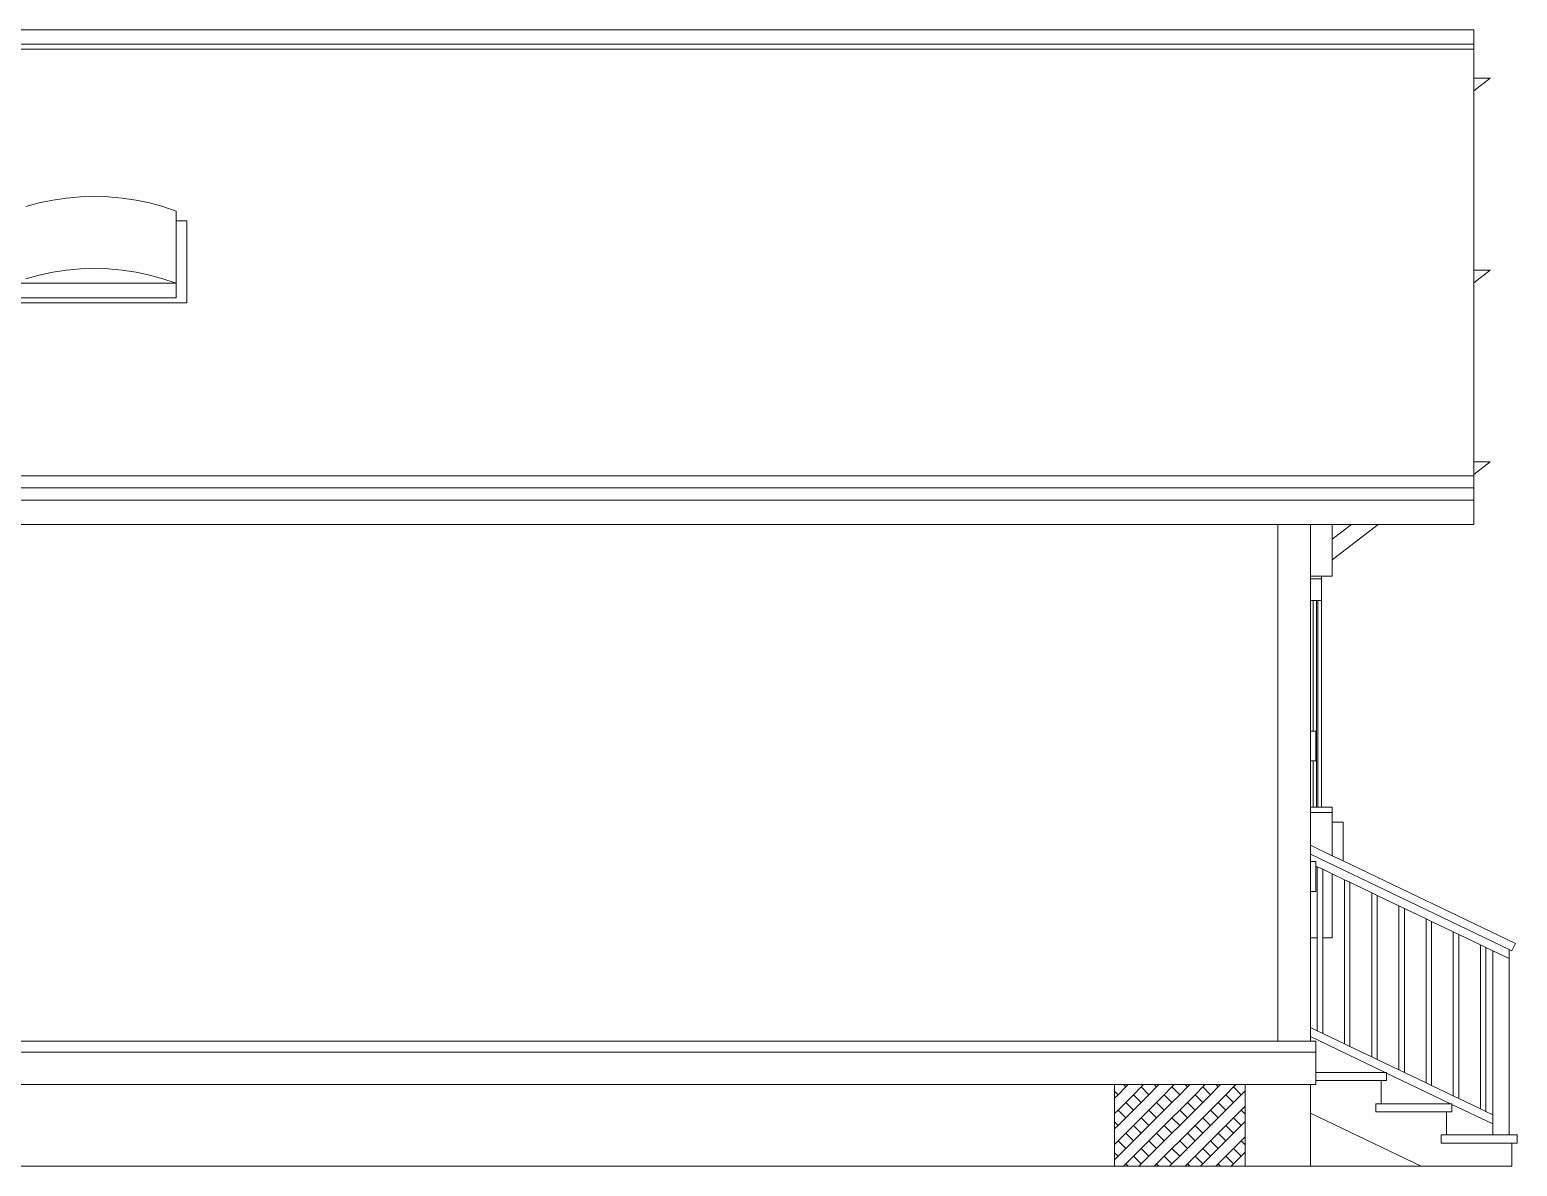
# Model space of a CAD drawing. Header units: inches. Extents: x 984 to 3187, y 1076 to 1711.
# Drawn here: x 2902.2 to 3175.6, y 1495.5 to 1704.5 of the extents above; entities that cross this region are included whole.
import ezdxf

# ---------------------------------------------------------------- set-up
doc = ezdxf.new("R2010")
doc.units = ezdxf.units.IN
doc.header["$MEASUREMENT"] = 0
doc.layers.add('inne_gulv', color=252, linetype='Continuous', lineweight=9)

# ---------------------------------------------------------------- blocks, each defined once
blk = doc.blocks.new('Modern Bungalow rs')
for p, q in [((296, 104.46), (-224, 104.46)), ((296, 101.81), (296, 104.46)), ((-224, 101.81), (296, 101.81)), ((296, 100.92), (296, 101.81)), ((-224, 100.92), (296, 100.92)), ((296, 95.54), (296, 100.92)), ((296, 93.22), (299, 95.54)), ((299, 95.54), (296, 95.54)), ((296, 93.22), (296, 95.54)), ((296, 60.28), (296, 93.22)), ((39.94, 73.75), (42.5, 73.83)), ((42.5, 73.83), (45.06, 73.75)), ((29.9, 71.95), (32.35, 72.62)), ((32.35, 72.62), (34.85, 73.15)), ((34.85, 73.15), (37.38, 73.52)), ((37.38, 73.52), (39.94, 73.75)), ((45.06, 73.75), (47.62, 73.52)), ((47.62, 73.52), (50.15, 73.15)), ((50.15, 73.15), (52.65, 72.62)), ((52.65, 72.62), (55.1, 71.95)), ((55.1, 71.95), (57.5, 71.14)), ((57.5, 69.33), (57.5, 71.14)), ((59.5, 69.33), (57.5, 69.33)), ((57.5, 69.33), (57.5, 57.87)), ((59.5, 54.29), (59.5, 69.33)), ((34.85, 59.88), (37.38, 60.25)), ((37.38, 60.25), (39.94, 60.48)), ((39.94, 60.48), (42.5, 60.56)), ((42.5, 60.56), (45.06, 60.48)), ((45.06, 60.48), (47.62, 60.25)), ((47.62, 60.25), (50.15, 59.88)), ((299, 60.28), (296, 60.28)), ((296, 57.96), (299, 60.28)), ((296, 60.28), (296, 57.96)), ((27.5, 57.87), (57.5, 57.87)), ((29.9, 58.68), (32.35, 59.35)), ((32.35, 59.35), (34.85, 59.88)), ((50.15, 59.88), (52.65, 59.35)), ((52.65, 59.35), (55.1, 58.68)), ((55.1, 58.68), (57.5, 57.87)), ((57.5, 55.18), (57.5, 57.87)), ((296, 25.02), (296, 57.96)), ((27.5, 55.18), (57.5, 55.18)), ((25.5, 54.29), (59.5, 54.29)), ((299, 25.02), (296, 25.02)), ((296, 22.7), (299, 25.02)), ((296, 25.02), (296, 22.7)), ((296, 22.46), (-275.53, 22.46)), ((296, 22.46), (296, 22.7)), ((296, 20.23), (296, 22.46)), ((-286.28, 20.23), (296, 20.23)), ((296, 18), (296, 20.23)), ((296, 18), (-286.28, 18)), ((296, 13.54), (296, 18)), ((-260, 13.54), (260, 13.54)), ((260, -81.46), (260, 13.54)), ((260, 13.54), (266, 13.54)), ((266, 13.54), (266, 4.02)), ((266, 13.54), (270, 13.54)), ((270, 10.81), (270, 13.54)), ((270, 10.81), (273.53, 13.54)), ((278.44, 13.54), (270, 7.02)), ((270, 13.54), (273.53, 13.54)), ((273.53, 13.54), (278.44, 13.54)), ((278.44, 13.54), (296, 13.54)), ((270, 7.02), (270, 10.81)), ((270, 4.02), (270, 7.02)), ((266, 3.54), (266, 4.02)), ((266, 4.02), (268, 4.02)), ((266, 3.54), (268, 3.54)), ((266, -0.46), (266, 3.54)), ((268, 4.02), (270, 4.02)), ((268, 3.54), (268, 4.02)), ((268, 3.54), (268, -0.46)), ((266, -24.46), (266, -0.46)), ((266, -0.46), (266.5, -0.46)), ((266.5, -24.46), (266.5, -0.46)), ((266.5, -0.46), (267.08, -0.46)), ((267.08, -38.46), (267.08, -0.46)), ((267.08, -0.46), (267.35, -0.46)), ((267.35, -38.46), (267.35, -0.46)), ((267.35, -0.46), (268, -0.46)), ((268, -38.46), (268, -0.46)), ((266, -24.46), (266.5, -24.46)), ((266, -29.96), (266, -24.46)), ((266.5, -24.46), (267, -24.46)), ((267, -24.46), (267, -29.96)), ((266, -38.46), (266, -29.96)), ((266, -29.96), (266.5, -29.96)), ((266.5, -38.46), (266.5, -29.96)), ((266.5, -29.96), (267, -29.96)), ((266, -38.46), (266.5, -38.46)), ((266, -39.46), (266, -38.46)), ((266, -39.46), (270, -39.46)), ((266, -45.46), (266, -39.46)), ((266.5, -38.46), (267.08, -38.46)), ((267.08, -38.46), (267.35, -38.46)), ((267.35, -38.46), (268, -38.46)), ((268, -38.46), (270, -38.46)), ((270, -38.46), (270, -39.46)), ((270, -41.21), (270, -39.46)), ((270, -41.21), (272, -41.21)), ((270, -41.21), (270, -47.38)), ((272, -41.21), (272, -48.33)), ((270, -47.38), (266, -45.46)), ((266, -47.12), (266, -45.46)), ((266, -47.12), (302.5, -64.61)), ((266, -48.46), (266, -47.12)), ((266, -48.46), (267, -48.46)), ((266, -53.96), (266, -48.46)), ((267, -48.46), (267, -49.27)), ((272, -48.33), (270, -47.38)), ((303.65, -63.5), (272, -48.33)), ((267, -49.27), (267, -53.96)), ((267.25, -49.39), (267, -49.27)), ((267.25, -49.39), (267.25, -62.46)), ((268.25, -49.86), (267.25, -49.39)), ((268.25, -62.46), (268.25, -49.86)), ((270, -50.7), (268.25, -49.86)), ((270, -62.46), (270, -50.7)), ((272.25, -51.78), (270, -50.7)), ((272.25, -51.78), (272.25, -81.95)), ((273.25, -52.26), (272.25, -51.78)), ((266, -53.96), (267, -53.96)), ((266, -62.46), (266, -53.96)), ((273.25, -82.43), (273.25, -52.26)), ((277.25, -54.18), (273.25, -52.26)), ((277.25, -54.18), (277.25, -84.35)), ((278.25, -54.66), (277.25, -54.18)), ((278.25, -84.83), (278.25, -54.66)), ((282.25, -56.57), (278.25, -54.66)), ((282.25, -56.57), (282.25, -86.75)), ((283.25, -57.05), (282.25, -56.57)), ((283.25, -87.23), (283.25, -57.05)), ((287.25, -58.97), (283.25, -57.05)), ((287.25, -58.97), (287.25, -89.14)), ((288.25, -59.45), (287.25, -58.97)), ((288.25, -89.62), (288.25, -59.45)), ((292.25, -61.36), (288.25, -59.45)), ((266, -78.96), (266, -62.46)), ((266, -62.46), (267.25, -62.46)), ((267.25, -62.46), (267.25, -79.56)), ((268.25, -62.46), (270, -62.46)), ((268.25, -80.04), (268.25, -62.46)), ((292.25, -61.36), (292.25, -91.54)), ((293.25, -61.84), (292.25, -61.36)), ((293.25, -92.02), (293.25, -61.84)), ((297.25, -63.76), (293.25, -61.84)), ((297.25, -63.76), (297.25, -93.93)), ((298.25, -64.24), (297.25, -63.76)), ((298.25, -94.41), (298.25, -64.24)), ((299.5, -64.84), (298.25, -64.24)), ((299.5, -64.84), (302.5, -66.28)), ((299.5, -95.01), (299.5, -64.84)), ((302.5, -66.28), (302.5, -64.61)), ((302.5, -64.61), (303, -64.85)), ((303, -64.85), (303.65, -63.5)), ((302.5, -98.71), (302.5, -66.28)), ((267.25, -79.56), (266, -78.96)), ((266, -80.62), (266, -78.96)), ((-260, -81.46), (260, -81.46)), ((260, -81.46), (266, -81.46)), ((279.75, -87.21), (266, -80.62)), ((266, -81.46), (266, -80.62)), ((267, -81.46), (266, -81.46)), ((267, -81.46), (267, -83.46)), ((268.25, -80.04), (267.25, -79.56)), ((272.25, -81.95), (268.25, -80.04)), ((273.25, -82.43), (272.25, -81.95)), ((-267, -83.46), (267, -83.46)), ((267, -83.46), (267, -87.21)), ((277.25, -84.35), (273.25, -82.43)), ((278.25, -84.83), (277.25, -84.35)), ((267, -88.71), (267, -87.21)), ((279.75, -87.21), (267, -87.21)), ((282.25, -86.75), (278.25, -84.83)), ((280, -87.21), (279.75, -87.21)), ((280, -87.21), (280, -87.33)), ((291.75, -92.96), (280, -87.33)), ((280, -87.33), (280, -88.71)), ((283.25, -87.23), (282.25, -86.75)), ((287.25, -89.14), (283.25, -87.23)), ((-158, -89.46), (230, -89.46)), ((230, -89.46), (230, -90.66)), ((230, -89.46), (231.63, -89.46)), ((232.06, -89.89), (230.64, -91.3)), ((232.06, -89.89), (231.63, -89.46)), ((231.63, -89.46), (232.49, -89.46)), ((232.49, -89.46), (232.06, -89.89)), ((232.49, -89.46), (235.32, -89.46)), ((234.89, -89.89), (233.47, -91.3)), ((235.32, -89.46), (234.89, -89.89)), ((236.3, -91.3), (234.89, -89.89)), ((235.32, -89.46), (237.29, -89.46)), ((237.72, -89.89), (236.3, -91.3)), ((237.72, -89.89), (237.29, -89.46)), ((237.29, -89.46), (238.14, -89.46)), ((238.14, -89.46), (237.72, -89.89)), ((238.14, -89.46), (240.97, -89.46)), ((240.54, -89.89), (239.13, -91.3)), ((240.97, -89.46), (240.54, -89.89)), ((241.96, -91.3), (240.54, -89.89)), ((240.97, -89.46), (242.94, -89.46)), ((243.37, -89.89), (241.96, -91.3)), ((243.37, -89.89), (242.94, -89.46)), ((242.94, -89.46), (243.8, -89.46)), ((243.8, -89.46), (243.37, -89.89)), ((243.8, -89.46), (246.63, -89.46)), ((246.2, -89.89), (244.79, -91.3)), ((246.63, -89.46), (246.2, -89.89)), ((247.62, -91.3), (246.2, -89.89)), ((246.63, -89.46), (248.6, -89.46)), ((249.03, -89.89), (247.62, -91.3)), ((249.03, -89.89), (248.6, -89.46)), ((248.6, -89.46), (249.46, -89.46)), ((249.46, -89.46), (249.03, -89.89)), ((249.46, -89.46), (252.29, -89.46)), ((251.86, -89.89), (250.44, -91.3)), ((252.29, -89.46), (251.86, -89.89)), ((253.27, -91.3), (251.86, -89.89)), ((252.29, -89.46), (254, -89.46)), ((254, -89.46), (254, -90.58)), ((254, -89.46), (266, -89.46)), ((266, -94.71), (266, -89.46)), ((266, -89.46), (267, -89.46)), ((267, -89.46), (267, -88.71)), ((267, -88.71), (279, -88.71)), ((279, -92.96), (279, -88.71)), ((279, -88.71), (280, -88.71)), ((288.25, -89.62), (287.25, -89.14)), ((292.25, -91.54), (288.25, -89.62)), ((230.64, -91.3), (230, -90.66)), ((230, -90.66), (230, -91.95)), ((230.64, -91.3), (230, -91.95)), ((230, -91.95), (230, -94.78)), ((232.06, -92.72), (230.64, -94.13)), ((233.47, -91.3), (232.06, -92.72)), ((233.47, -94.13), (232.06, -92.72)), ((234.89, -92.72), (233.47, -91.3)), ((234.89, -92.72), (233.47, -94.13)), ((236.3, -91.3), (234.89, -92.72)), ((237.72, -92.72), (236.3, -94.13)), ((239.13, -91.3), (237.72, -92.72)), ((239.13, -94.13), (237.72, -92.72)), ((240.54, -92.72), (239.13, -91.3)), ((240.54, -92.72), (239.13, -94.13)), ((241.96, -91.3), (240.54, -92.72)), ((243.37, -92.72), (241.96, -94.13)), ((244.79, -91.3), (243.37, -92.72)), ((244.79, -94.13), (243.37, -92.72)), ((246.2, -92.72), (244.79, -91.3)), ((246.2, -92.72), (244.79, -94.13)), ((247.62, -91.3), (246.2, -92.72)), ((249.03, -92.72), (247.62, -94.13)), ((250.44, -91.3), (249.03, -92.72)), ((250.44, -94.13), (249.03, -92.72)), ((251.86, -92.72), (250.44, -91.3)), ((251.86, -92.72), (250.44, -94.13)), ((253.27, -91.3), (251.86, -92.72)), ((254, -90.58), (253.27, -91.3)), ((254, -90.58), (254, -93.4)), ((293.25, -92.02), (292.25, -91.54)), ((297.25, -93.93), (293.25, -92.02)), ((230.64, -94.13), (230, -94.78)), ((230, -94.78), (230, -96.32)), ((232.06, -95.55), (230.64, -94.13)), ((232.06, -95.55), (230.64, -96.96)), ((233.47, -94.13), (232.06, -95.55)), ((234.89, -95.55), (233.47, -96.96)), ((236.3, -94.13), (234.89, -95.55)), ((236.3, -96.96), (234.89, -95.55)), ((237.72, -95.55), (236.3, -94.13)), ((237.72, -95.55), (236.3, -96.96)), ((239.13, -94.13), (237.72, -95.55)), ((240.54, -95.55), (239.13, -96.96)), ((241.96, -94.13), (240.54, -95.55)), ((241.96, -96.96), (240.54, -95.55)), ((243.37, -95.55), (241.96, -94.13)), ((243.37, -95.55), (241.96, -96.96)), ((244.79, -94.13), (243.37, -95.55)), ((246.2, -95.55), (244.79, -96.96)), ((247.62, -94.13), (246.2, -95.55)), ((247.62, -96.96), (246.2, -95.55)), ((249.03, -95.55), (247.62, -94.13)), ((249.03, -95.55), (247.62, -96.96)), ((250.44, -94.13), (249.03, -95.55)), ((251.86, -95.55), (250.44, -96.96)), ((253.27, -94.13), (251.86, -95.55)), ((253.27, -96.96), (251.86, -95.55)), ((254, -93.4), (253.27, -94.13)), ((254, -94.86), (253.27, -94.13)), ((254, -93.4), (254, -94.86)), ((254, -94.86), (254, -96.23)), ((266, -104.46), (266, -94.71)), ((286.35, -104.46), (266, -94.71)), ((278, -94.46), (278, -92.96)), ((279, -92.96), (278, -92.96)), ((278, -94.46), (291, -94.46)), ((291.75, -92.96), (279, -92.96)), ((291, -94.46), (292, -94.46)), ((291, -98.71), (291, -94.46)), ((291.75, -92.96), (292, -92.96)), ((292, -93.08), (292, -92.96)), ((299.5, -96.68), (292, -93.08)), ((292, -94.46), (292, -93.08)), ((298.25, -94.41), (297.25, -93.93)), ((299.5, -95.01), (298.25, -94.41)), ((299.5, -96.68), (299.5, -95.01)), ((230.64, -96.96), (230, -96.32)), ((230, -96.32), (230, -97.6)), ((230.64, -96.96), (230, -97.6)), ((230, -97.6), (230, -100.43)), ((232.06, -98.37), (230.64, -99.79)), ((233.47, -96.96), (232.06, -98.37)), ((233.47, -99.79), (232.06, -98.37)), ((234.89, -98.37), (233.47, -96.96)), ((234.89, -98.37), (233.47, -99.79)), ((236.3, -96.96), (234.89, -98.37)), ((237.72, -98.37), (236.3, -99.79)), ((239.13, -96.96), (237.72, -98.37)), ((239.13, -99.79), (237.72, -98.37)), ((240.54, -98.37), (239.13, -96.96)), ((240.54, -98.37), (239.13, -99.79)), ((241.96, -96.96), (240.54, -98.37)), ((243.37, -98.37), (241.96, -99.79)), ((244.79, -96.96), (243.37, -98.37)), ((244.79, -99.79), (243.37, -98.37)), ((246.2, -98.37), (244.79, -96.96)), ((246.2, -98.37), (244.79, -99.79)), ((247.62, -96.96), (246.2, -98.37)), ((249.03, -98.37), (247.62, -99.79)), ((250.44, -96.96), (249.03, -98.37)), ((250.44, -99.79), (249.03, -98.37)), ((251.86, -98.37), (250.44, -96.96)), ((251.86, -98.37), (250.44, -99.79)), ((253.27, -96.96), (251.86, -98.37)), ((254, -96.23), (253.27, -96.96)), ((254, -96.23), (254, -99.06)), ((299.5, -98.71), (299.5, -96.68)), ((230.64, -99.79), (230, -100.43)), ((230, -100.43), (230, -101.97)), ((232.06, -101.2), (230.64, -99.79)), ((233.47, -99.79), (232.06, -101.2)), ((236.3, -99.79), (234.89, -101.2)), ((237.72, -101.2), (236.3, -99.79)), ((239.13, -99.79), (237.72, -101.2)), ((241.96, -99.79), (240.54, -101.2)), ((243.37, -101.2), (241.96, -99.79)), ((244.79, -99.79), (243.37, -101.2)), ((247.62, -99.79), (246.2, -101.2)), ((249.03, -101.2), (247.62, -99.79)), ((250.44, -99.79), (249.03, -101.2)), ((253.27, -99.79), (251.86, -101.2)), ((254, -99.06), (253.27, -99.79)), ((254, -100.52), (253.27, -99.79)), ((254, -99.06), (254, -100.52)), ((254, -100.52), (254, -101.89)), ((290, -100.21), (290, -98.71)), ((291, -98.71), (290, -98.71)), ((290, -100.21), (303, -100.21)), ((299.5, -98.71), (291, -98.71)), ((302.5, -98.71), (299.5, -98.71)), ((304, -98.71), (302.5, -98.71)), ((303, -100.21), (304, -100.21)), ((303, -104.46), (303, -100.21)), ((304, -100.21), (304, -98.71)), ((230.64, -102.62), (230, -101.97)), ((230, -101.97), (230, -103.26)), ((230.64, -102.62), (230, -103.26)), ((230, -103.26), (230, -104.46)), ((232.06, -101.2), (230.64, -102.62)), ((233.47, -102.62), (232.06, -104.03)), ((234.89, -101.2), (233.47, -102.62)), ((234.89, -104.03), (233.47, -102.62)), ((236.3, -102.62), (234.89, -101.2)), ((236.3, -102.62), (234.89, -104.03)), ((237.72, -101.2), (236.3, -102.62)), ((239.13, -102.62), (237.72, -104.03)), ((240.54, -101.2), (239.13, -102.62)), ((240.54, -104.03), (239.13, -102.62)), ((241.96, -102.62), (240.54, -101.2)), ((241.96, -102.62), (240.54, -104.03)), ((243.37, -101.2), (241.96, -102.62)), ((244.79, -102.62), (243.37, -104.03)), ((246.2, -101.2), (244.79, -102.62)), ((246.2, -104.03), (244.79, -102.62)), ((247.62, -102.62), (246.2, -101.2)), ((247.62, -102.62), (246.2, -104.03)), ((249.03, -101.2), (247.62, -102.62)), ((250.44, -102.62), (249.03, -104.03)), ((251.86, -101.2), (250.44, -102.62)), ((251.86, -104.03), (250.44, -102.62)), ((253.27, -102.62), (251.86, -101.2)), ((253.27, -102.62), (251.86, -104.03)), ((254, -101.89), (253.27, -102.62)), ((254, -101.89), (254, -104.46)), ((-158, -104.46), (230, -104.46)), ((231.63, -104.46), (230, -104.46)), ((232.06, -104.03), (231.63, -104.46)), ((232.49, -104.46), (231.63, -104.46)), ((232.49, -104.46), (232.06, -104.03)), ((234.46, -104.46), (232.49, -104.46)), ((234.89, -104.03), (234.46, -104.46)), ((237.29, -104.46), (234.46, -104.46)), ((237.72, -104.03), (237.29, -104.46)), ((238.14, -104.46), (237.29, -104.46)), ((238.14, -104.46), (237.72, -104.03)), ((240.12, -104.46), (238.14, -104.46)), ((240.54, -104.03), (240.12, -104.46)), ((242.94, -104.46), (240.12, -104.46)), ((243.37, -104.03), (242.94, -104.46)), ((243.8, -104.46), (242.94, -104.46)), ((243.8, -104.46), (243.37, -104.03)), ((245.77, -104.46), (243.8, -104.46)), ((246.2, -104.03), (245.77, -104.46)), ((248.6, -104.46), (245.77, -104.46)), ((249.03, -104.03), (248.6, -104.46)), ((249.46, -104.46), (248.6, -104.46)), ((249.46, -104.46), (249.03, -104.03)), ((251.43, -104.46), (249.46, -104.46)), ((251.86, -104.03), (251.43, -104.46)), ((254, -104.46), (251.43, -104.46)), ((266, -104.46), (254, -104.46)), ((266, -104.46), (286.35, -104.46)), ((286.35, -104.46), (303, -104.46))]:
    blk.add_line(p, q)

msp = doc.modelspace()

# ---------------------------------------------------------------- block references
at = {"layer": 'inne_gulv'}
msp.add_blockref('Modern Bungalow rs', (2871.59, 1600), dxfattribs=at)

doc.saveas('drawing.dxf')
